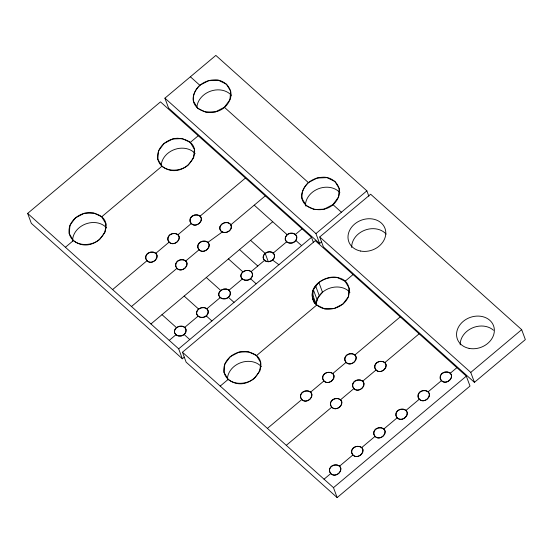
<?xml version="1.0" encoding="UTF-8"?>
<svg xmlns="http://www.w3.org/2000/svg" width="553" height="553" viewBox="0 0 553 553"><rect width="100%" height="100%" fill="white"/><g stroke="black" fill="none" stroke-linecap="round" stroke-linejoin="round"><path stroke-width="0.83" d="M312.348 293.899L316.019 303.825L317.996 297.618L322.503 292.24L318.825 282.306L313.364 289.71L312.597 298.032L314.097 301.834L316.738 305.042L324.68 308.871L334.295 308.477L342.998 303.984L348.466 296.581L349.233 288.258L345.086 281.249L337.143 277.419C323.118 274.606 305.028 289.8 315.286 303.528C324.618 313.897 343.406 308.989 348.466 296.581C355.849 264.299 300.155 276.956 314.574 303.376M316.019 303.825C316.662 299.325 319.005 295.143 322.503 292.24A18.996 15.657 -20.3 0 1 349.945 292.371M295.807 240.451C300.217 234.244 289.378 230.214 286.219 235.834C281.809 242.041 292.641 246.071 295.807 240.451L301.599 245.643M199.82 85.252C176.808 109.549 219.79 124.259 229.91 99.747C234.534 89.309 224.117 78.706 213.589 79.929C202.626 80.316 191.801 89.51 193.495 101.22L197.698 108.34L205.764 112.218L215.525 111.824L224.359 107.261L229.91 99.747L230.691 91.293L226.481 84.174L218.421 80.289L208.661 80.683L199.82 85.252L190.377 76.784M176.538 327.694C169.246 334.793 183.043 339.86 185.794 332.153C188.276 323.761 173.068 324.666 174.589 332.609L175.882 334.8L178.363 335.996L181.363 335.871L184.087 334.468L185.794 332.153L186.036 329.553L184.737 327.362L182.255 326.166L179.255 326.291L176.538 327.694L162.008 314.671M198.672 309.106C191.386 316.205 205.184 321.272 207.935 313.565C210.416 305.173 195.209 306.079 196.73 314.021L198.022 316.212L200.504 317.408L203.504 317.284L206.228 315.881L207.935 313.565L208.177 310.966L206.877 308.774L204.396 307.579L201.396 307.703L198.672 309.106L184.149 296.083M220.813 290.519C213.527 297.618 227.324 302.685 230.076 294.977C232.557 286.585 217.35 287.491 218.87 295.433L220.163 297.625L222.645 298.82L225.645 298.696L228.368 297.293L230.076 294.977L230.311 292.378L229.018 290.187L226.536 288.991L223.536 289.115L220.813 290.519L206.29 277.495M308.374 182.594C285.362 206.898 328.344 221.601 338.464 197.089C343.088 186.651 332.671 176.048 322.143 177.278C311.18 177.658 300.348 186.852 302.042 198.562L306.251 205.681L314.318 209.566L324.072 209.172L332.913 204.603L338.464 197.089L339.245 188.635L335.035 181.515L326.968 177.631L317.215 178.031L308.374 182.594L224.359 107.261M242.954 271.931C235.668 279.03 249.465 284.097 252.216 276.389C254.698 268.005 239.49 268.903 241.011 276.846L242.304 279.037L244.785 280.233L247.785 280.108L250.509 278.705L252.216 276.389L252.451 273.79L251.159 271.599L248.677 270.403L245.677 270.528L242.954 271.931L228.43 258.908M287.235 234.755L285.528 237.071L285.286 239.67L286.585 241.861L289.067 243.057L292.067 242.933L294.79 241.53L296.498 239.214L296.733 236.615L295.44 234.424L292.959 233.228L289.959 233.352L287.235 234.755L254.228 205.163M184.336 357.107L182.352 358.766L31.321 223.336L27.65 213.403L160.488 101.883L311.519 237.313L313.496 242.663M321.604 241.861L319.62 243.527L168.589 108.091L164.918 98.164L215.843 55.411L366.874 190.847L368.851 196.191M65.406 247.26L73.376 240.576C96.851 258.666 124.75 215.525 89.026 212.601C78.402 212.912 67.203 222.216 69.229 233.56C72.678 246.756 90.602 247.053 99.63 239.511L105.098 232.115L105.865 223.792L101.717 216.776L93.782 212.953L84.167 213.34L75.464 217.841L69.996 225.237L69.229 233.56L73.376 240.576M101.717 216.776L161.932 166.225C185.407 184.315 213.313 141.174 177.582 138.25C166.965 138.561 155.766 147.865 157.792 159.209C161.234 172.405 179.165 172.709 188.193 165.16L193.661 157.764L194.428 149.441L190.28 142.425L182.338 138.603L172.73 138.99L164.02 143.49L158.552 150.893L157.792 159.209L161.932 166.225M190.28 142.425L198.251 135.741M112.605 289.585L146.918 260.774C154.059 266.816 162.858 252.521 151.812 252.037C141.243 252.534 146.096 267.403 155.123 260.442L156.831 258.133L157.073 255.534L155.78 253.343L153.299 252.147L150.292 252.265L147.575 253.675L145.868 255.984L145.626 258.583L146.918 260.774M155.78 253.343L169.059 242.186C176.2 248.228 184.999 233.933 173.953 233.449C163.384 233.947 168.236 248.815 177.264 241.855L178.972 239.546L179.213 236.947L177.921 234.755L175.439 233.56L172.432 233.677L169.716 235.087L168.008 237.396L167.766 239.995L169.059 242.186M177.921 234.755L191.2 223.599C198.34 229.64 207.14 215.345 196.094 214.861C185.525 215.359 190.37 230.228 199.405 223.267L201.112 220.958L201.354 218.359L200.055 216.168L197.58 214.972L194.573 215.089L191.856 216.5L190.149 218.808L189.907 221.407L191.2 223.599M200.055 216.168L245.442 178.059M131.483 306.514L176.87 268.412C184.011 274.454 192.81 260.152 181.757 259.668C171.195 260.166 176.041 275.041 185.075 268.081L186.783 265.765L187.018 263.166L185.725 260.975L183.243 259.779L180.243 259.903L177.52 261.306L175.813 263.622L175.578 266.221L176.87 268.412M185.725 260.975L199.011 249.825C206.145 255.866 214.951 241.564 203.898 241.08C193.336 241.585 198.181 256.454 207.216 249.493L208.923 247.177L209.158 244.578L207.866 242.387L205.384 241.191L202.384 241.315L199.661 242.719L197.953 245.034L197.718 247.633L199.011 249.825M230.836 224.801C227.49 219.451 217.377 224.318 220.322 230.235C223.668 235.585 233.781 230.719 230.836 224.801L265.302 195.866M150.941 323.961L272.712 221.732M169.239 340.372L175.882 334.8M184.737 327.362L198.022 316.212M206.877 308.774L220.163 297.625M229.018 290.187L242.304 279.037M251.159 271.599L264.445 260.449M273.147 253.143L286.585 241.861M295.44 234.424L302.083 228.852M182.352 358.766L178.681 348.839L311.519 237.313M319.62 243.527L315.95 233.594L366.874 190.847M182.455 352.226L315.3 240.7L466.324 376.137L470.002 386.063L337.157 497.589L186.126 362.153L182.455 352.226L333.487 487.656L337.157 497.589M319.724 236.981L370.648 194.234L521.679 329.664L525.35 339.597L474.426 382.344L323.394 246.915L319.724 236.981L470.755 372.418L474.426 382.344M220.212 386.084L228.182 379.393C251.656 397.483 279.555 354.342 243.832 351.418C233.207 351.729 222.009 361.04 224.034 372.383C227.483 385.572 245.414 385.876 254.435 378.335L259.903 370.932L260.67 362.609L256.53 355.6L248.587 351.77L238.972 352.157L230.269 356.657L224.801 364.061L224.034 372.383L228.182 379.393M256.53 355.6L316.738 305.042L312.597 298.032M345.086 281.249L353.056 274.558M267.41 428.409L301.731 399.598C308.864 405.632 317.664 391.337 306.618 390.853C296.049 391.351 300.901 406.227 309.929 399.266L311.636 396.95L311.878 394.351L310.586 392.16L308.104 390.964L305.097 391.089L302.38 392.492L300.673 394.807L300.431 397.407L301.731 399.598M310.586 392.16L323.864 381.01C331.005 387.045 339.805 372.75 328.759 372.266C318.189 372.763 323.042 387.639 332.07 380.678L333.777 378.363L334.019 375.764L332.726 373.572L330.245 372.376L327.238 372.501L324.521 373.904L322.814 376.22L322.572 378.819L323.864 381.01M332.726 373.572L346.005 362.422C353.146 368.464 361.945 354.162 350.899 353.678C340.33 354.176 345.183 369.051 354.21 362.091L355.918 359.775L356.16 357.176L354.867 354.985L352.385 353.789L349.378 353.913L346.662 355.316L344.954 357.632L344.713 360.231L346.005 362.422M354.867 354.985L400.248 316.883M286.288 445.338L331.676 407.229C338.816 413.271 347.616 398.976 336.563 398.492C326 398.99 330.846 413.858 339.881 406.897L341.588 404.589L341.83 401.99L340.53 399.798L338.049 398.602L335.049 398.72L332.325 400.13L330.618 402.439L330.383 405.038L331.676 407.229M340.53 399.798L353.816 388.641C360.95 394.683 369.757 380.388 358.703 379.904C348.141 380.402 352.987 395.271 362.021 388.31L363.729 386.001L363.964 383.402L362.671 381.211L360.19 380.015L357.19 380.132L354.466 381.542L352.759 383.851L352.524 386.45L353.816 388.641M362.671 381.211L375.957 370.054C383.091 376.095 391.897 361.8 380.844 361.316C370.275 361.814 375.128 376.683 384.162 369.722L385.87 367.413L386.105 364.814L384.812 362.623L382.33 361.427L379.33 361.544L376.607 362.955L374.899 365.263L374.664 367.863L375.957 370.054M384.812 362.623L419.133 333.812M324.044 479.195L330.687 473.617C337.828 479.658 346.627 465.356 335.574 464.879C325.012 465.377 329.858 480.246 338.892 473.285L340.6 470.976L340.842 468.37L339.542 466.179L337.06 464.99L334.06 465.108L331.344 466.511L329.629 468.826L329.394 471.426L330.687 473.617M339.542 466.179L352.828 455.029C359.968 461.071 368.768 446.769 357.715 446.292C347.153 446.789 351.998 461.658 361.033 454.697L362.74 452.389L362.982 449.783L361.683 447.598L359.201 446.402L356.201 446.52L353.478 447.93L351.77 450.239L351.535 452.838L352.828 455.029M361.683 447.598L374.969 436.441C382.109 442.483 390.909 428.181 379.856 427.704C369.293 428.202 374.139 443.071 383.174 436.11L384.881 433.801L385.116 431.202L383.823 429.01L381.342 427.815L378.342 427.932L375.618 429.342L373.911 431.651L373.676 434.25L374.969 436.441M383.823 429.01L397.109 417.854C404.243 423.895 413.05 409.6 401.996 409.116C391.434 409.614 396.28 424.483 405.314 417.522L407.022 415.213L407.257 412.614L405.964 410.423L403.483 409.227L400.483 409.344L397.759 410.755L396.052 413.063L395.817 415.662L397.109 417.854M405.964 410.423L419.25 399.266C426.384 405.308 435.183 391.012 424.137 390.529C413.568 391.026 418.421 405.895 427.455 398.934L429.163 396.625L429.398 394.026L428.105 391.835L425.623 390.639L422.623 390.757L419.9 392.167L418.192 394.476L417.957 397.075L419.25 399.266M428.105 391.835L441.391 380.678C448.524 386.72 457.324 372.425 446.278 371.941C435.709 372.439 440.561 387.307 449.596 380.346L451.303 378.038L451.538 375.439L450.246 373.247L447.764 372.051L444.764 372.169L442.041 373.579L440.333 375.888L440.091 378.487L441.391 380.678M450.246 373.247L456.889 367.669M333.487 487.656L466.324 376.137M470.755 372.418L521.679 329.664M207.866 242.387L222.278 231.984M278.885 264.714L272.518 260M332.913 204.603L341.408 212.221M164.918 98.164L315.95 233.594M250.571 240.32L265.226 253.461L268.329 261.859M239.497 249.61L257.802 266.028M250.509 278.705L256.17 283.786M228.368 297.293L234.03 302.367M206.228 315.881L211.889 320.954M184.087 334.468L189.748 339.542M27.65 213.403L178.681 348.839M315.569 285.756L319.247 295.689M313.364 289.71L317.035 299.643M227.456 378.176A18.996 15.657 -20.3 0 1 241.219 362.519A18.996 15.657 -20.3 0 1 261.382 366.722M196.909 106.95A19.286 15.899 -20.3 0 1 210.88 91.051A19.286 15.899 -20.3 0 1 231.354 95.316M305.408 205.993A19.286 15.899 -20.3 0 1 318.487 188.739A19.286 15.899 -20.3 0 1 339.908 192.665M72.602 241.032A18.996 15.657 -20.3 0 1 85.48 224.041A18.996 15.657 -20.3 0 1 106.577 227.905M161.213 165.008A18.996 15.657 -20.3 0 1 174.976 149.351A18.996 15.657 -20.3 0 1 195.14 153.554M351.667 247.502A19.286 15.899 -20.3 0 1 364.704 230.228A19.286 15.899 -20.3 0 1 386.139 234.113M460.214 344.844A19.286 15.899 -20.3 0 1 472.338 327.95A19.286 15.899 -20.3 0 1 493.511 330.265M220.094 226.447L219.859 229.046L221.152 231.237L223.633 232.433L226.633 232.308L229.357 230.905L231.064 228.589L231.299 225.99L230.007 223.799L227.525 222.603L224.525 222.728L221.801 224.131L220.094 226.447M266.988 261.472A5.73 4.721 -20.3 0 0 274.399 255.258A5.73 4.721 -20.3 0 0 265.226 253.461A5.73 4.721 -20.3 0 0 266.988 261.472M266.926 261.645A5.938 4.894 -20.3 0 0 274.592 255.203A5.938 4.894 -20.3 0 0 265.094 253.343A5.938 4.894 -20.3 0 0 266.926 261.645M360.57 251.041A19.286 15.899 -20.3 0 0 385.496 230.117A19.286 15.899 -20.3 0 0 354.625 224.069A19.286 15.899 -20.3 0 0 360.57 251.041M469.124 348.383A19.286 15.899 -20.3 0 0 494.05 327.459A19.286 15.899 -20.3 0 0 463.179 321.417A19.286 15.899 -20.3 0 0 469.124 348.383"/></g></svg>
